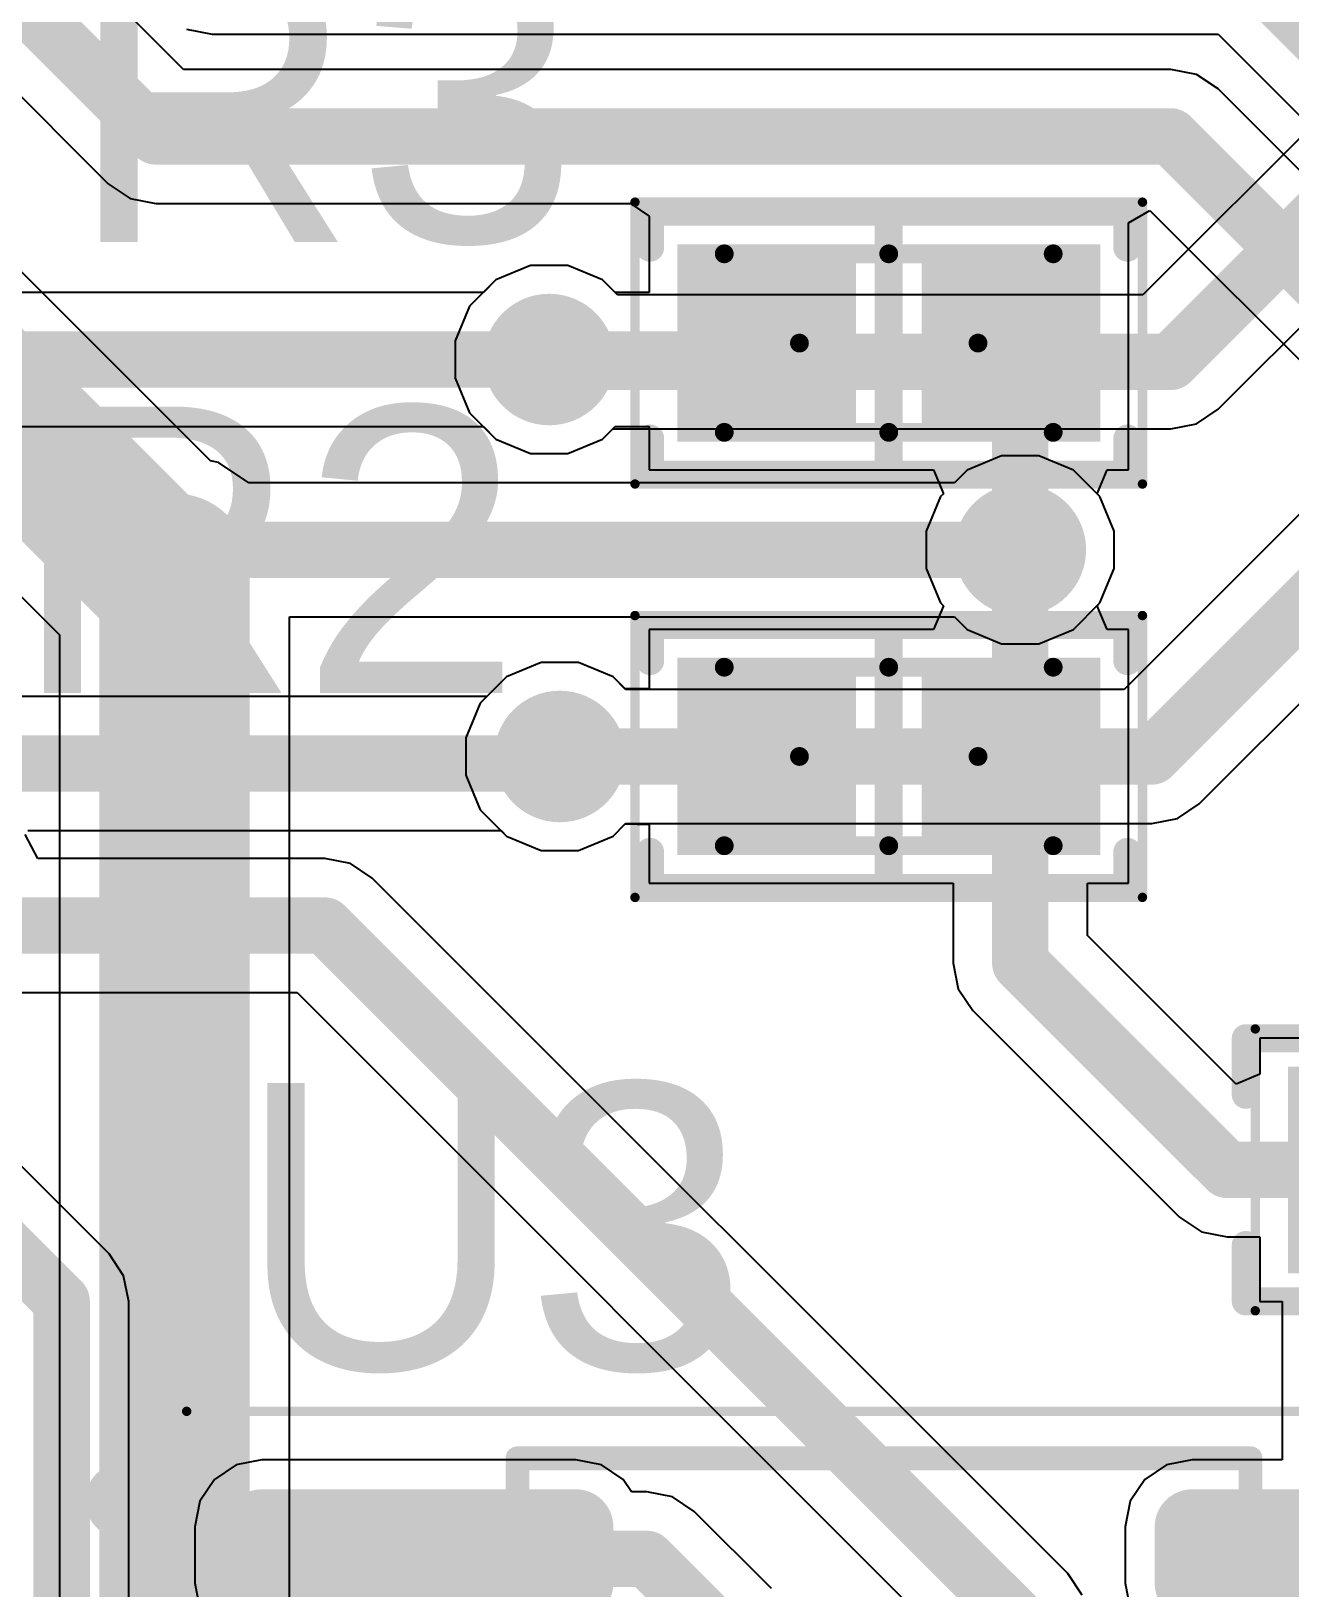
# Model space of a CAD drawing. Header units: millimetres. Extents: x 0.02 to 2.82, y 0.02 to 1.79.
# Drawn here: x 2.094 to 2.3576, y 1.123 to 1.4492 of the extents above; entities that cross this region are included whole.
import ezdxf

# ---------------------------------------------------------------- set-up
doc = ezdxf.new("R2010")
doc.units = ezdxf.units.MM
doc.header["$MEASUREMENT"] = 0
for name, color, linetype in [('BottomLayer', 5, 'Continuous'), ('BottomSolder', 6, 'Continuous'), ('Mechanical13', 56, 'Continuous'), ('Mechanical15', 56, 'Continuous'), ('TopLayer', 1, 'Continuous'), ('TopOverlay', 2, 'Continuous'), ('TopPaste', 8, 'Continuous'), ('TopSolder', 216, 'Continuous'), ('ViaHoleLayer', 16, 'Continuous')]:
    doc.layers.add(name, color=color, linetype=linetype)
doc.styles.add('Arial', font='arial.ttf', dxfattribs={"height": 0.2})

# ---------------------------------------------------------------- blocks, each defined once
blk = doc.blocks.new('SOIC127P600X175_14N_7')
at = {"layer": 'TopLayer'}
h = blk.add_hatch(color=1, dxfattribs=at)
edge = h.paths.add_edge_path()
edge.add_arc((-0.13031495, 0.1559055), 0.0059055, 90, 180)
edge.add_line((-0.13622045, 0.1559055), (-0.13622045, 0.1440945))
edge.add_arc((-0.13031495, 0.1440945), 0.0059055, 180, 270)
edge.add_line((-0.13031495, 0.138189), (-0.06456685, 0.138189))
edge.add_arc((-0.06456685, 0.1440945), 0.0059055, 270, 360)
edge.add_line((-0.05866134999999999, 0.1440945), (-0.05866134999999999, 0.1559055))
edge.add_arc((-0.06456685, 0.1559055), 0.0059055, 0, 90)
edge.add_line((-0.06456685, 0.161811), (-0.13031495, 0.161811))
h = blk.add_hatch(color=1, dxfattribs=at)
edge = h.paths.add_edge_path()
edge.add_arc((0.06456685, 0.1559055), 0.0059055, 90, 180)
edge.add_line((0.05866134999999999, 0.1559055), (0.05866134999999999, 0.1440945))
edge.add_arc((0.06456685, 0.1440945), 0.0059055, 180, 270)
edge.add_line((0.06456685, 0.138189), (0.13031495, 0.138189))
edge.add_arc((0.13031495, 0.1440945), 0.0059055, 270, 360)
edge.add_line((0.13622045, 0.1440945), (0.13622045, 0.1559055))
edge.add_arc((0.13031495, 0.1559055), 0.0059055, 0, 90)
edge.add_line((0.13031495, 0.161811), (0.06456685, 0.161811))
at = {"layer": 'TopPaste'}
h = blk.add_hatch(color=8, dxfattribs=at)
edge = h.paths.add_edge_path()
edge.add_arc((-0.13031495, 0.1559055), 0.0059055, 90, 180)
edge.add_line((-0.13622045, 0.1559055), (-0.13622045, 0.1440945))
edge.add_arc((-0.13031495, 0.1440945), 0.0059055, 180, 270)
edge.add_line((-0.13031495, 0.138189), (-0.06456685, 0.138189))
edge.add_arc((-0.06456685, 0.1440945), 0.0059055, 270, 360)
edge.add_line((-0.05866134999999999, 0.1440945), (-0.05866134999999999, 0.1559055))
edge.add_arc((-0.06456685, 0.1559055), 0.0059055, 0, 90)
edge.add_line((-0.06456685, 0.161811), (-0.13031495, 0.161811))
h = blk.add_hatch(color=8, dxfattribs=at)
edge = h.paths.add_edge_path()
edge.add_arc((0.06456685, 0.1559055), 0.0059055, 90, 180)
edge.add_line((0.05866134999999999, 0.1559055), (0.05866134999999999, 0.1440945))
edge.add_arc((0.06456685, 0.1440945), 0.0059055, 180, 270)
edge.add_line((0.06456685, 0.138189), (0.13031495, 0.138189))
edge.add_arc((0.13031495, 0.1440945), 0.0059055, 270, 360)
edge.add_line((0.13622045, 0.1440945), (0.13622045, 0.1559055))
edge.add_arc((0.13031495, 0.1559055), 0.0059055, 0, 90)
edge.add_line((0.13031495, 0.161811), (0.06456685, 0.161811))
at = {"layer": 'TopSolder'}
h = blk.add_hatch(color=216, dxfattribs=at)
edge = h.paths.add_edge_path()
edge.add_arc((-0.13031495, 0.1559055), 0.007874, 90, 180)
edge.add_line((-0.13818895, 0.1559055), (-0.13818895, 0.1440945))
edge.add_arc((-0.13031495, 0.1440945), 0.007874, 180, 270)
edge.add_line((-0.13031495, 0.1362205), (-0.06456685, 0.1362205))
edge.add_arc((-0.06456685, 0.1440945), 0.007874, 270, 360)
edge.add_line((-0.05669285, 0.1440945), (-0.05669285, 0.1559055))
edge.add_arc((-0.06456685, 0.1559055), 0.007874, 0, 90)
edge.add_line((-0.06456685, 0.1637795), (-0.13031495, 0.1637795))
h = blk.add_hatch(color=216, dxfattribs=at)
edge = h.paths.add_edge_path()
edge.add_arc((0.06456685, 0.1559055), 0.007874, 90, 180)
edge.add_line((0.05669285, 0.1559055), (0.05669285, 0.1440945))
edge.add_arc((0.06456685, 0.1440945), 0.007874, 180, 270)
edge.add_line((0.06456685, 0.1362205), (0.13031495, 0.1362205))
edge.add_arc((0.13031495, 0.1440945), 0.007874, 270, 360)
edge.add_line((0.13818895, 0.1440945), (0.13818895, 0.1559055))
edge.add_arc((0.13031495, 0.1559055), 0.007874, 0, 90)
edge.add_line((0.13031495, 0.1637795), (0.06456685, 0.1637795))
at = {"layer": 'Mechanical13', "const_width": 0.005}
for points in [[(-0.0767717, -0.1702756), (-0.0767717, 0.1702756)], [(-0.0767717, 0.1702756), (0.0767717, 0.1702756)], [(0.0767717, -0.1702756), (0.0767717, 0.1702756)]]:
    blk.add_lwpolyline(points, dxfattribs=at)
at = {"layer": 'Mechanical13'}
for points, const_width in [([(-0.0780217, 0.1702756, 1), (-0.0755217, 0.1702756, 1)], 0.0025), ([(-0.0780217, 0.1702756, 1), (-0.0755217, 0.1702756, 1)], 0.0025), ([(0.0755217, 0.1702756, 1), (0.0780217, 0.1702756, 1)], 0.0025), ([(0.0755217, 0.1702756, 1), (0.0780217, 0.1702756, 1)], 0.0025), ([(-0.1555118, 0.1614173, 1), (-0.1633858, 0.1614173, 1)], 0.007874), ([(-0.1653543, 0.1614173, 1), (-0.1614173, 0.1614173, 1)], 0.003937), ([(-0.1574803, 0.1614173, 1), (-0.1535433, 0.1614173, 1)], 0.003937)]:
    blk.add_lwpolyline(points, format="xyb", close=True, dxfattribs=dict(at, const_width=const_width))
at = {"layer": 'Mechanical15', "const_width": 0.0019685}
for points in [[(-0.146063, -0.1801181), (-0.146063, 0.1801181)], [(-0.146063, 0.1801181), (0.146063, 0.1801181)]]:
    blk.add_lwpolyline(points, dxfattribs=at)
at = {"layer": 'Mechanical15', "const_width": 0.0009842}
blk.add_lwpolyline([(-0.1465551, 0.1801181, 1), (-0.1455709, 0.1801181, 1)], format="xyb", close=True, dxfattribs=at)
blk.add_lwpolyline([(-0.1465551, 0.1801181, 1), (-0.1455709, 0.1801181, 1)], format="xyb", close=True, dxfattribs=at)
at = {"layer": 'TopOverlay', "const_width": 0.005}
blk.add_lwpolyline([(-0.046063, 0.1702756), (0.046063, 0.1702756)], dxfattribs=at)
at = {"layer": 'TopOverlay'}
for points, const_width in [([(-0.047313, 0.1702756, 1), (-0.044813, 0.1702756, 1)], 0.0025), ([(0.044813, 0.1702756, 1), (0.047313, 0.1702756, 1)], 0.0025), ([(-0.1555118, 0.1614173, 1), (-0.1633858, 0.1614173, 1)], 0.007874), ([(-0.1653543, 0.1614173, 1), (-0.1614173, 0.1614173, 1)], 0.003937), ([(-0.1574803, 0.1614173, 1), (-0.1535433, 0.1614173, 1)], 0.003937)]:
    blk.add_lwpolyline(points, format="xyb", close=True, dxfattribs=dict(at, const_width=const_width))
blk = doc.blocks.new('RES_0603_1608_20')
at = {"layer": 'TopLayer'}
for points in [[(-0.0423229, -0.0187008), (-0.0423229, 0.0187008), (-0.008858300000000003, 0.0187008), (-0.008858299999999998, -0.0187008)], [(0.008858200000000004, -0.0187008), (0.008858199999999997, 0.0187008), (0.0423228, 0.0187008), (0.0423228, -0.0187008)]]:
    blk.add_hatch(color=1, dxfattribs=at).paths.add_polyline_path(points)
at = {"layer": 'TopPaste'}
for points in [[(-0.0423229, -0.0187008), (-0.0423229, 0.0187008), (-0.008858300000000003, 0.0187008), (-0.008858299999999998, -0.0187008)], [(0.008858200000000004, -0.0187008), (0.008858199999999997, 0.0187008), (0.0423228, 0.0187008), (0.0423228, -0.0187008)]]:
    blk.add_hatch(color=8, dxfattribs=at).paths.add_polyline_path(points)
at = {"layer": 'TopSolder'}
for points in [[(-0.0442914, -0.0206693), (-0.0442914, 0.0206693), (-0.006889800000000003, 0.0206693), (-0.006889799999999997, -0.0206693)], [(0.006889700000000003, -0.0206693), (0.006889699999999997, 0.0206693), (0.0442913, 0.0206693), (0.0442913, -0.0206693)]]:
    blk.add_hatch(color=216, dxfattribs=at).paths.add_polyline_path(points)
at = {"layer": 'Mechanical13', "const_width": 0.003937}
for points in [[(-0.0344489, -0.0187008), (-0.0344489, 0.0187008)], [(-0.0344489, 0.0187008), (0.0344488, 0.0187008)], [(0.0344488, -0.0187008), (0.0344488, 0.0187008)], [(-0.0344489, -0.0187008), (0.0344488, -0.0187008)]]:
    blk.add_lwpolyline(points, dxfattribs=at)
at = {"layer": 'Mechanical13', "const_width": 0.0019685}
for points in [[(-0.0354331, 0.0187008, 1), (-0.0334647, 0.0187008, 1)], [(-0.0354331, 0.0187008, 1), (-0.0334647, 0.0187008, 1)], [(0.0334646, 0.0187008, 1), (0.035433, 0.0187008, 1)], [(0.0334646, 0.0187008, 1), (0.035433, 0.0187008, 1)], [(-0.0354331, -0.0187008, 1), (-0.0334647, -0.0187008, 1)], [(-0.0354331, -0.0187008, 1), (-0.0334647, -0.0187008, 1)], [(0.0334646, -0.0187008, 1), (0.035433, -0.0187008, 1)], [(0.0334646, -0.0187008, 1), (0.035433, -0.0187008, 1)]]:
    blk.add_lwpolyline(points, format="xyb", close=True, dxfattribs=at)
at = {"layer": 'Mechanical15'}
for points, const_width in [([(-0.0531497, -0.0295275), (-0.0531497, 0.0295276)], 0.0019685), ([(-0.0531497, 0.0295276), (0.0531496, 0.0295276)], 0.0019685), ([(0.0531496, -0.0295275), (0.0531496, 0.0295276)], 0.0019685), ([(0, -0.0187008), (0, 0.0187008)], 0.003937), ([(-0.0187008, 0), (0.0187007, 0)], 0.003937), ([(-0.0531497, -0.0295275), (0.0531496, -0.0295275)], 0.0019685)]:
    blk.add_lwpolyline(points, dxfattribs=dict(at, const_width=const_width))
for points, const_width in [([(-0.0536418, 0.0295276, 1), (-0.0526576, 0.0295276, 1)], 0.0009842), ([(-0.0536418, 0.0295276, 1), (-0.0526576, 0.0295276, 1)], 0.0009842), ([(0.0526575, 0.0295276, 1), (0.0536417, 0.0295276, 1)], 0.0009842), ([(0.0526575, 0.0295276, 1), (0.0536417, 0.0295276, 1)], 0.0009842), ([(-0.0009842, 0.0187008, 1), (0.0009842, 0.0187008, 1)], 0.0019685), ([(-0.019685, 0, 1), (-0.0177166, 0, 1)], 0.0019685), ([(0.0177165, 0, 1), (0.0196849, 0, 1)], 0.0019685), ([(-0.0009842, -0.0187008, 1), (0.0009842, -0.0187008, 1)], 0.0019685), ([(-0.0536418, -0.0295275, 1), (-0.0526576, -0.0295275, 1)], 0.0009842), ([(-0.0536418, -0.0295275, 1), (-0.0526576, -0.0295275, 1)], 0.0009842), ([(0.0526575, -0.0295275, 1), (0.0536417, -0.0295275, 1)], 0.0009842), ([(0.0526575, -0.0295275, 1), (0.0536417, -0.0295275, 1)], 0.0009842)]:
    blk.add_lwpolyline(points, format="xyb", close=True, dxfattribs=dict(at, const_width=const_width))
at = {"layer": 'TopOverlay', "const_width": 0.0059055}
for points in [[(-0.05, 0.02), (-0.05, 0.0275591)], [(-0.05, 0.0275591), (0.05, 0.0275591)], [(0, -0.0275591), (0, 0.0275591)], [(0.05, 0.02), (0.05, 0.0275591)], [(-0.05, -0.0275591), (-0.05, -0.02)], [(0.05, -0.0275591), (0.05, -0.02)], [(-0.05, -0.0275591), (0.05, -0.0275591)]]:
    blk.add_lwpolyline(points, dxfattribs=at)
at = {"layer": 'TopOverlay', "const_width": 0.0029527}
for points in [[(-0.0514764, 0.0275591, 1), (-0.0485236, 0.0275591, 1)], [(-0.0514764, 0.0275591, 1), (-0.0485236, 0.0275591, 1)], [(-0.0014764, 0.0275591, 1), (0.0014764, 0.0275591, 1)], [(0.0485236, 0.0275591, 1), (0.0514764, 0.0275591, 1)], [(0.0485236, 0.0275591, 1), (0.0514764, 0.0275591, 1)], [(-0.0514764, 0.02, 1), (-0.0485236, 0.02, 1)], [(0.0485236, 0.02, 1), (0.0514764, 0.02, 1)], [(-0.0514764, -0.02, 1), (-0.0485236, -0.02, 1)], [(0.0485236, -0.02, 1), (0.0514764, -0.02, 1)], [(-0.0514764, -0.0275591, 1), (-0.0485236, -0.0275591, 1)], [(-0.0514764, -0.0275591, 1), (-0.0485236, -0.0275591, 1)], [(-0.0014764, -0.0275591, 1), (0.0014764, -0.0275591, 1)], [(0.0485236, -0.0275591, 1), (0.0514764, -0.0275591, 1)], [(0.0485236, -0.0275591, 1), (0.0514764, -0.0275591, 1)]]:
    blk.add_lwpolyline(points, format="xyb", close=True, dxfattribs=at)
blk = doc.blocks.new('RES_0603_1608_21')
at = {"layer": 'TopLayer'}
for points in [[(-0.0423229, -0.0187008), (-0.0423229, 0.0187008), (-0.008858300000000003, 0.0187008), (-0.008858299999999998, -0.0187008)], [(0.008858200000000004, -0.0187008), (0.008858199999999997, 0.0187008), (0.0423228, 0.0187008), (0.0423228, -0.0187008)]]:
    blk.add_hatch(color=1, dxfattribs=at).paths.add_polyline_path(points)
at = {"layer": 'TopPaste'}
for points in [[(-0.0423229, -0.0187008), (-0.0423229, 0.0187008), (-0.008858300000000003, 0.0187008), (-0.008858299999999998, -0.0187008)], [(0.008858200000000004, -0.0187008), (0.008858199999999997, 0.0187008), (0.0423228, 0.0187008), (0.0423228, -0.0187008)]]:
    blk.add_hatch(color=8, dxfattribs=at).paths.add_polyline_path(points)
at = {"layer": 'TopSolder'}
for points in [[(-0.0442914, -0.0206693), (-0.0442914, 0.0206693), (-0.006889800000000003, 0.0206693), (-0.006889799999999997, -0.0206693)], [(0.006889700000000003, -0.0206693), (0.006889699999999997, 0.0206693), (0.0442913, 0.0206693), (0.0442913, -0.0206693)]]:
    blk.add_hatch(color=216, dxfattribs=at).paths.add_polyline_path(points)
at = {"layer": 'Mechanical13', "const_width": 0.003937}
for points in [[(-0.0344489, -0.0187008), (-0.0344489, 0.0187008)], [(-0.0344489, 0.0187008), (0.0344488, 0.0187008)], [(0.0344488, -0.0187008), (0.0344488, 0.0187008)], [(-0.0344489, -0.0187008), (0.0344488, -0.0187008)]]:
    blk.add_lwpolyline(points, dxfattribs=at)
at = {"layer": 'Mechanical13', "const_width": 0.0019685}
for points in [[(-0.0354331, 0.0187008, 1), (-0.0334647, 0.0187008, 1)], [(-0.0354331, 0.0187008, 1), (-0.0334647, 0.0187008, 1)], [(0.0334646, 0.0187008, 1), (0.035433, 0.0187008, 1)], [(0.0334646, 0.0187008, 1), (0.035433, 0.0187008, 1)], [(-0.0354331, -0.0187008, 1), (-0.0334647, -0.0187008, 1)], [(-0.0354331, -0.0187008, 1), (-0.0334647, -0.0187008, 1)], [(0.0334646, -0.0187008, 1), (0.035433, -0.0187008, 1)], [(0.0334646, -0.0187008, 1), (0.035433, -0.0187008, 1)]]:
    blk.add_lwpolyline(points, format="xyb", close=True, dxfattribs=at)
at = {"layer": 'Mechanical15'}
for points, const_width in [([(-0.0531497, -0.0295275), (-0.0531497, 0.0295276)], 0.0019685), ([(-0.0531497, 0.0295276), (0.0531496, 0.0295276)], 0.0019685), ([(0.0531496, -0.0295275), (0.0531496, 0.0295276)], 0.0019685), ([(0, -0.0187008), (0, 0.0187008)], 0.003937), ([(-0.0187008, 0), (0.0187007, 0)], 0.003937), ([(-0.0531497, -0.0295275), (0.0531496, -0.0295275)], 0.0019685)]:
    blk.add_lwpolyline(points, dxfattribs=dict(at, const_width=const_width))
for points, const_width in [([(-0.0536418, 0.0295276, 1), (-0.0526576, 0.0295276, 1)], 0.0009842), ([(-0.0536418, 0.0295276, 1), (-0.0526576, 0.0295276, 1)], 0.0009842), ([(0.0526575, 0.0295276, 1), (0.0536417, 0.0295276, 1)], 0.0009842), ([(0.0526575, 0.0295276, 1), (0.0536417, 0.0295276, 1)], 0.0009842), ([(-0.0009842, 0.0187008, 1), (0.0009842, 0.0187008, 1)], 0.0019685), ([(-0.019685, 0, 1), (-0.0177166, 0, 1)], 0.0019685), ([(0.0177165, 0, 1), (0.0196849, 0, 1)], 0.0019685), ([(-0.0009842, -0.0187008, 1), (0.0009842, -0.0187008, 1)], 0.0019685), ([(-0.0536418, -0.0295275, 1), (-0.0526576, -0.0295275, 1)], 0.0009842), ([(-0.0536418, -0.0295275, 1), (-0.0526576, -0.0295275, 1)], 0.0009842), ([(0.0526575, -0.0295275, 1), (0.0536417, -0.0295275, 1)], 0.0009842), ([(0.0526575, -0.0295275, 1), (0.0536417, -0.0295275, 1)], 0.0009842)]:
    blk.add_lwpolyline(points, format="xyb", close=True, dxfattribs=dict(at, const_width=const_width))
at = {"layer": 'TopOverlay', "const_width": 0.0059055}
for points in [[(-0.05, 0.02), (-0.05, 0.0275591)], [(-0.05, 0.0275591), (0.05, 0.0275591)], [(0, -0.0275591), (0, 0.0275591)], [(0.05, 0.02), (0.05, 0.0275591)], [(-0.05, -0.0275591), (-0.05, -0.02)], [(0.05, -0.0275591), (0.05, -0.02)], [(-0.05, -0.0275591), (0.05, -0.0275591)]]:
    blk.add_lwpolyline(points, dxfattribs=at)
at = {"layer": 'TopOverlay', "const_width": 0.0029527}
for points in [[(-0.0514764, 0.0275591, 1), (-0.0485236, 0.0275591, 1)], [(-0.0514764, 0.0275591, 1), (-0.0485236, 0.0275591, 1)], [(-0.0014764, 0.0275591, 1), (0.0014764, 0.0275591, 1)], [(0.0485236, 0.0275591, 1), (0.0514764, 0.0275591, 1)], [(0.0485236, 0.0275591, 1), (0.0514764, 0.0275591, 1)], [(-0.0514764, 0.02, 1), (-0.0485236, 0.02, 1)], [(0.0485236, 0.02, 1), (0.0514764, 0.02, 1)], [(-0.0514764, -0.02, 1), (-0.0485236, -0.02, 1)], [(0.0485236, -0.02, 1), (0.0514764, -0.02, 1)], [(-0.0514764, -0.0275591, 1), (-0.0485236, -0.0275591, 1)], [(-0.0514764, -0.0275591, 1), (-0.0485236, -0.0275591, 1)], [(-0.0014764, -0.0275591, 1), (0.0014764, -0.0275591, 1)], [(0.0485236, -0.0275591, 1), (0.0514764, -0.0275591, 1)], [(0.0485236, -0.0275591, 1), (0.0514764, -0.0275591, 1)]]:
    blk.add_lwpolyline(points, format="xyb", close=True, dxfattribs=at)
blk = doc.blocks.new('CAP_0603_1608_51')
at = {"layer": 'TopLayer'}
for points in [[(-0.04429135, -0.01968505), (-0.04429135, 0.01968505), (-0.008858250000000003, 0.01968505), (-0.008858249999999996, -0.01968505)], [(0.008858250000000003, -0.01968505), (0.008858249999999996, 0.01968505), (0.04429135, 0.01968505), (0.04429135, -0.01968505)]]:
    blk.add_hatch(color=1, dxfattribs=at).paths.add_polyline_path(points)
at = {"layer": 'TopPaste'}
for points in [[(-0.04429135, -0.01968505), (-0.04429135, 0.01968505), (-0.008858250000000003, 0.01968505), (-0.008858249999999996, -0.01968505)], [(0.008858250000000003, -0.01968505), (0.008858249999999996, 0.01968505), (0.04429135, 0.01968505), (0.04429135, -0.01968505)]]:
    blk.add_hatch(color=8, dxfattribs=at).paths.add_polyline_path(points)
at = {"layer": 'TopSolder'}
for points in [[(-0.04625985, -0.02165355), (-0.04625985, 0.02165355), (-0.006889750000000003, 0.02165355), (-0.006889749999999997, -0.02165355)], [(0.006889750000000003, -0.02165355), (0.006889749999999997, 0.02165355), (0.04625985, 0.02165355), (0.04625985, -0.02165355)]]:
    blk.add_hatch(color=216, dxfattribs=at).paths.add_polyline_path(points)
at = {"layer": 'Mechanical13', "const_width": 0.003937}
for points in [[(-0.0344488, 0.0187007), (0.0344488, 0.0187007)], [(-0.0344488, -0.0187008), (-0.0344488, 0.0187007)], [(0.0344488, -0.0187008), (0.0344488, 0.0187007)], [(-0.0344488, -0.0187008), (0.0344488, -0.0187008)]]:
    blk.add_lwpolyline(points, dxfattribs=at)
at = {"layer": 'Mechanical13', "const_width": 0.0019685}
for points in [[(-0.035433, 0.0187007, 1), (-0.0334646, 0.0187007, 1)], [(-0.035433, 0.0187007, 1), (-0.0334646, 0.0187007, 1)], [(0.0334646, 0.0187007, 1), (0.035433, 0.0187007, 1)], [(0.0334646, 0.0187007, 1), (0.035433, 0.0187007, 1)], [(-0.035433, -0.0187008, 1), (-0.0334646, -0.0187008, 1)], [(-0.035433, -0.0187008, 1), (-0.0334646, -0.0187008, 1)], [(0.0334646, -0.0187008, 1), (0.035433, -0.0187008, 1)], [(0.0334646, -0.0187008, 1), (0.035433, -0.0187008, 1)]]:
    blk.add_lwpolyline(points, format="xyb", close=True, dxfattribs=at)
at = {"layer": 'Mechanical15'}
for points, const_width in [([(-0.0531496, 0.0295275), (0.0531496, 0.0295275)], 0.0019685), ([(-0.0531496, -0.0295276), (-0.0531496, 0.0295275)], 0.0019685), ([(0.0531496, -0.0295276), (0.0531496, 0.0295275)], 0.0019685), ([(0, -0.0187008), (0, 0.0187007)], 0.003937), ([(-0.0187008, 0), (0.0187008, 0)], 0.003937), ([(-0.0531496, -0.0295276), (0.0531496, -0.0295276)], 0.0019685)]:
    blk.add_lwpolyline(points, dxfattribs=dict(at, const_width=const_width))
for points, const_width in [([(-0.0536417, 0.0295275, 1), (-0.0526575, 0.0295275, 1)], 0.0009842), ([(-0.0536417, 0.0295275, 1), (-0.0526575, 0.0295275, 1)], 0.0009842), ([(0.0526575, 0.0295275, 1), (0.0536417, 0.0295275, 1)], 0.0009842), ([(0.0526575, 0.0295275, 1), (0.0536417, 0.0295275, 1)], 0.0009842), ([(-0.0009842, 0.0187007, 1), (0.0009842, 0.0187007, 1)], 0.0019685), ([(-0.019685, 0, 1), (-0.0177166, 0, 1)], 0.0019685), ([(0.0177166, 0, 1), (0.019685, 0, 1)], 0.0019685), ([(-0.0009842, -0.0187008, 1), (0.0009842, -0.0187008, 1)], 0.0019685), ([(-0.0536417, -0.0295276, 1), (-0.0526575, -0.0295276, 1)], 0.0009842), ([(-0.0536417, -0.0295276, 1), (-0.0526575, -0.0295276, 1)], 0.0009842), ([(0.0526575, -0.0295276, 1), (0.0536417, -0.0295276, 1)], 0.0009842), ([(0.0526575, -0.0295276, 1), (0.0536417, -0.0295276, 1)], 0.0009842)]:
    blk.add_lwpolyline(points, format="xyb", close=True, dxfattribs=dict(at, const_width=const_width))
at = {"layer": 'TopOverlay', "const_width": 0.0059055}
for points in [[(-0.0551181, 0.015748), (-0.0551181, 0.0275591)], [(-0.0551181, 0.0275591), (0.0551181, 0.0275591)], [(0, -0.0275591), (0, 0.0275591)], [(0.0551181, 0.015748), (0.0551181, 0.0275591)], [(-0.0551181, -0.0275591), (-0.0551181, -0.015748)], [(0.0551181, -0.0275591), (0.0551181, -0.015748)], [(-0.0551181, -0.0275591), (0.0551181, -0.0275591)]]:
    blk.add_lwpolyline(points, dxfattribs=at)
at = {"layer": 'TopOverlay', "const_width": 0.0029527}
for points in [[(-0.0565945, 0.0275591, 1), (-0.0536417, 0.0275591, 1)], [(-0.0565945, 0.0275591, 1), (-0.0536417, 0.0275591, 1)], [(-0.0014764, 0.0275591, 1), (0.0014764, 0.0275591, 1)], [(0.0536417, 0.0275591, 1), (0.0565945, 0.0275591, 1)], [(0.0536417, 0.0275591, 1), (0.0565945, 0.0275591, 1)], [(-0.0565945, 0.015748, 1), (-0.0536417, 0.015748, 1)], [(0.0536417, 0.015748, 1), (0.0565945, 0.015748, 1)], [(-0.0565945, -0.015748, 1), (-0.0536417, -0.015748, 1)], [(0.0536417, -0.015748, 1), (0.0565945, -0.015748, 1)], [(-0.0565945, -0.0275591, 1), (-0.0536417, -0.0275591, 1)], [(-0.0565945, -0.0275591, 1), (-0.0536417, -0.0275591, 1)], [(-0.0014764, -0.0275591, 1), (0.0014764, -0.0275591, 1)], [(0.0536417, -0.0275591, 1), (0.0565945, -0.0275591, 1)], [(0.0536417, -0.0275591, 1), (0.0565945, -0.0275591, 1)]]:
    blk.add_lwpolyline(points, format="xyb", close=True, dxfattribs=at)

msp = doc.modelspace()

# ---------------------------------------------------------------- hatches: boundary and pattern name
at = {"layer": 'BottomLayer'}
h = msp.add_hatch(color=5, dxfattribs=at)
edge = h.paths.add_edge_path()
edge.add_arc((2.2025071, 1.3804135), 0.011811, 0, 360)
h = msp.add_hatch(color=5, dxfattribs=at)
edge = h.paths.add_edge_path()
edge.add_arc((2.3011811, 1.3405512), 0.011811, 0, 360)
h = msp.add_hatch(color=5, dxfattribs=at)
edge = h.paths.add_edge_path()
edge.add_arc((2.2047243, 1.2972441), 0.011811, 0, 360)
at = {"layer": 'BottomSolder'}
h = msp.add_hatch(color=6, dxfattribs=at)
edge = h.paths.add_edge_path()
edge.add_arc((2.2025071, 1.3804135), 0.0137795, 0, 360)
h = msp.add_hatch(color=6, dxfattribs=at)
edge = h.paths.add_edge_path()
edge.add_arc((2.3011811, 1.3405512), 0.0137795, 0, 360)
h = msp.add_hatch(color=6, dxfattribs=at)
edge = h.paths.add_edge_path()
edge.add_arc((2.2047243, 1.2972441), 0.0137795, 0, 360)
at = {"layer": 'TopLayer'}
h = msp.add_hatch(color=1, dxfattribs=at)
edge = h.paths.add_edge_path()
edge.add_arc((2.2025071, 1.3804135), 0.011811, 0, 360)
h = msp.add_hatch(color=1, dxfattribs=at)
edge = h.paths.add_edge_path()
edge.add_arc((2.3011811, 1.3405512), 0.011811, 0, 360)
h = msp.add_hatch(color=1, dxfattribs=at)
edge = h.paths.add_edge_path()
edge.add_arc((2.2047243, 1.2972441), 0.011811, 0, 360)
at = {"layer": 'TopSolder'}
h = msp.add_hatch(color=216, dxfattribs=at)
edge = h.paths.add_edge_path()
edge.add_arc((2.2025071, 1.3804135), 0.0137795, 0, 360)
h = msp.add_hatch(color=216, dxfattribs=at)
edge = h.paths.add_edge_path()
edge.add_arc((2.3011811, 1.3405512), 0.0137795, 0, 360)
h = msp.add_hatch(color=216, dxfattribs=at)
edge = h.paths.add_edge_path()
edge.add_arc((2.2047243, 1.2972441), 0.0137795, 0, 360)
at = {"layer": 'ViaHoleLayer'}
h = msp.add_hatch(color=16, dxfattribs=at)
edge = h.paths.add_edge_path()
edge.add_arc((2.2025071, 1.3804135), 0.0059055, 0, 360)
h = msp.add_hatch(color=16, dxfattribs=at)
edge = h.paths.add_edge_path()
edge.add_arc((2.3011811, 1.3405512), 0.0059055, 0, 360)
h = msp.add_hatch(color=16, dxfattribs=at)
edge = h.paths.add_edge_path()
edge.add_arc((2.2047243, 1.2972441), 0.0059055, 0, 360)

# ---------------------------------------------------------------- linework, layer by layer
at = {"layer": 'BottomLayer'}
for p, q in [((2.4603599, 1.4487329), (2.3229206, 1.3112936)), ((2.3776828, 1.444796), (2.3268576, 1.3939708)), ((2.3386746, 1.2873096), (2.4843439, 1.4329789)), ((2.1315544, 1.3591995), (2.0604296, 1.4303244)), ((2.3426116, 1.3699868), (2.4016668, 1.429042)), ((2.1985915, 1.4000985), (2.1913564, 1.3971017)), ((2.2064227, 1.4000985), (2.1985915, 1.4000985)), ((2.2136578, 1.3971017), (2.2064227, 1.4000985)), ((2.1913564, 1.3971017), (2.1858189, 1.3915642)), ((2.2167887, 1.3939708), (2.2136578, 1.3971017)), ((2.0274253, 1.3952066), (2.0999309, 1.322701)), ((2.3268576, 1.3939708), (2.2167887, 1.3939708)), ((2.1858189, 1.3915642), (2.1828221, 1.3843291)), ((2.1828221, 1.3843291), (2.1828221, 1.3764979)), ((2.1828221, 1.3764979), (2.1858189, 1.3692628)), ((2.3380536, 1.3669413), (2.3426116, 1.3699868)), ((2.1858189, 1.3692628), (2.1913564, 1.3637253)), ((2.3326771, 1.3658718), (2.3380536, 1.3669413)), ((2.1913564, 1.3637253), (2.1985915, 1.3607285)), ((2.2064227, 1.3607285), (2.2136578, 1.3637253)), ((2.2136578, 1.3637253), (2.2158043, 1.3658718)), ((2.2158043, 1.3658718), (2.3326771, 1.3658718)), ((2.1985915, 1.3607285), (2.2064227, 1.3607285)), ((2.2972655, 1.3602362), (2.2900304, 1.3572394)), ((2.3050967, 1.3602362), (2.2972655, 1.3602362)), ((2.3123318, 1.3572394), (2.3050967, 1.3602362)), ((2.1332326, 1.3588657), (2.1315544, 1.3591995)), ((2.1396155, 1.3546007), (2.1332326, 1.3588657)), ((2.2900304, 1.3572394), (2.2873917, 1.3546007)), ((2.3178693, 1.3517019), (2.3123318, 1.3572394)), ((2.2873917, 1.3546007), (2.1396155, 1.3546007)), ((2.3208661, 1.3444668), (2.3178693, 1.3517019)), ((2.3208661, 1.3366356), (2.3208661, 1.3444668)), ((2.3178693, 1.3294005), (2.3208661, 1.3366356)), ((2.3123318, 1.323863), (2.3178693, 1.3294005)), ((2.1481005, 0.7717872), (2.1481005, 1.3265017)), ((2.1481005, 1.3265017), (2.2873917, 1.3265017)), ((2.2873917, 1.3265017), (2.2900304, 1.323863)), ((2.0999309, 1.322701), (2.0999309, 0.761811)), ((2.2900304, 1.323863), (2.2972655, 1.3208662)), ((2.3050967, 1.3208662), (2.3123318, 1.323863)), ((2.2972655, 1.3208662), (2.3050967, 1.3208662)), ((2.2008087, 1.3169291), (2.1935736, 1.3139323)), ((2.2086399, 1.3169291), (2.2008087, 1.3169291)), ((2.215875, 1.3139323), (2.2086399, 1.3169291)), ((2.1935736, 1.3139323), (2.1880361, 1.3083948)), ((2.2185137, 1.3112936), (2.215875, 1.3139323)), ((2.3229206, 1.3112936), (2.2185137, 1.3112936)), ((2.1880361, 1.3083948), (2.1850393, 1.3011597)), ((2.1850393, 1.3011597), (2.1850393, 1.2933285)), ((2.1850393, 1.2933285), (2.1880361, 1.2860934)), ((2.1880361, 1.2860934), (2.1935736, 1.2805559)), ((2.3341166, 1.2842641), (2.3386746, 1.2873096)), ((2.215875, 1.2805559), (2.2185137, 1.2831946)), ((2.2185137, 1.2831946), (2.3287401, 1.2831946)), ((2.3287401, 1.2831946), (2.3341166, 1.2842641)), ((2.1935736, 1.2805559), (2.2008087, 1.2775591)), ((2.2086399, 1.2775591), (2.215875, 1.2805559)), ((2.2008087, 1.2775591), (2.2086399, 1.2775591))]:
    msp.add_line(p, q, dxfattribs=at)
for points, const_width in [([(2.3287401, 1.2972441), (2.4744094, 1.4429134)], 0.011811), ([(2.3326771, 1.3799213), (2.3917323, 1.4389765)], 0.011811), ([(2.0374015, 1.4192914), (2.1200787, 1.3366142)], 0.0314961), ([(2.2025071, 1.3804135), (2.2029993, 1.3799213)], 0.011811), ([(2.2029993, 1.3799213), (2.3326771, 1.3799213)], 0.011811), ([(2.1240157, 0.761811), (2.1240157, 1.3366142)], 0.0314961), ([(2.1190947, 1.3316932), (2.1279527, 1.3405512)], 0.011811), ([(2.1279527, 1.3405512), (2.3011811, 1.3405512)], 0.011811), ([(2.2034459, 1.2972441), (2.3287401, 1.2972441)], 0.011811)]:
    msp.add_lwpolyline(points, dxfattribs=dict(at, const_width=const_width))
for points, const_width in [([(2.1995544, 1.3804135, 1), (2.2054598, 1.3804135, 1)], 0.0059055), ([(2.2000466, 1.3799213, 1), (2.205952, 1.3799213, 1)], 0.0059055), ([(2.2000466, 1.3799213, 1), (2.205952, 1.3799213, 1)], 0.0059055), ([(2.3297244, 1.3799213, 1), (2.3356298, 1.3799213, 1)], 0.0059055), ([(2.3297244, 1.3799213, 1), (2.3356298, 1.3799213, 1)], 0.0059055), ([(2.1122047, 1.3366142, 1), (2.1279527, 1.3366142, 1)], 0.015748), ([(2.1161417, 1.3366142, 1), (2.1318897, 1.3366142, 1)], 0.015748), ([(2.125, 1.3405512, 1), (2.1309054, 1.3405512, 1)], 0.0059055), ([(2.125, 1.3405512, 1), (2.1309054, 1.3405512, 1)], 0.0059055), ([(2.2982284, 1.3405512, 1), (2.3041338, 1.3405512, 1)], 0.0059055), ([(2.116142, 1.3316932, 1), (2.1220474, 1.3316932, 1)], 0.0059055), ([(2.2004932, 1.2972441, 1), (2.2063986, 1.2972441, 1)], 0.0059055), ([(2.3257874, 1.2972441, 1), (2.3316928, 1.2972441, 1)], 0.0059055), ([(2.3257874, 1.2972441, 1), (2.3316928, 1.2972441, 1)], 0.0059055)]:
    msp.add_lwpolyline(points, format="xyb", close=True, dxfattribs=dict(at, const_width=const_width))
at = {"layer": 'TopLayer'}
for p, q in [((2.1258987, 1.4412149), (2.0552106, 1.511903)), ((2.0394566, 1.487919), (2.1101447, 1.4172309)), ((2.1265133, 1.4496184), (2.1318898, 1.4485489)), ((2.1318898, 1.4485489), (2.3426057, 1.4485489)), ((2.3426057, 1.4485489), (2.5391001, 1.2520545)), ((2.3326772, 1.4412149), (2.1258987, 1.4412149)), ((2.3380537, 1.4401454), (2.3326772, 1.4412149)), ((2.3426117, 1.4370999), (2.3380537, 1.4401454)), ((2.523714, 1.2559976), (2.3426117, 1.4370999)), ((2.1101447, 1.4172309), (2.1147027, 1.4141854)), ((2.1147027, 1.4141854), (2.1200792, 1.4131159)), ((2.1200792, 1.4131159), (2.2195363, 1.4131159)), ((2.2195363, 1.4131159), (2.223425, 1.410433)), ((2.223425, 1.410433), (2.2234251, 1.4081158)), ((2.3238188, 1.3572835), (2.3238189, 1.4090837)), ((2.3238189, 1.4090837), (2.3283085, 1.4116651)), ((2.3283085, 1.4116651), (2.49973, 1.2402436)), ((2.2234251, 1.4081158), (2.2234251, 1.394463)), ((2.1985915, 1.4000985), (2.1913564, 1.3971017)), ((2.2064227, 1.4000985), (2.1985915, 1.4000985)), ((2.2136578, 1.3971017), (2.2064227, 1.4000985)), ((2.1913564, 1.3971017), (2.1887177, 1.394463)), ((2.2162965, 1.394463), (2.2136578, 1.3971017)), ((2.1887177, 1.394463), (2.0627606, 1.394463)), ((2.2234251, 1.394463), (2.2162965, 1.394463)), ((2.0685801, 1.366364), (2.1887177, 1.366364)), ((2.1887177, 1.366364), (2.1913564, 1.3637253)), ((2.1913564, 1.3637253), (2.1985915, 1.3607285)), ((2.2064227, 1.3607285), (2.2136578, 1.3637253)), ((2.2136578, 1.3637253), (2.2162965, 1.366364)), ((2.2162965, 1.366364), (2.2234251, 1.366364)), ((2.2234251, 1.366364), (2.2234251, 1.3572835)), ((2.1985915, 1.3607285), (2.2064227, 1.3607285)), ((2.2234251, 1.3572835), (2.2696061, 1.3572835)), ((2.2696061, 1.3572835), (2.2726377, 1.3572834)), ((2.2726377, 1.3572834), (2.2776378, 1.3572835)), ((2.2776378, 1.3572835), (2.2830034, 1.3572835)), ((2.2830034, 1.3572835), (2.2850745, 1.3522835)), ((2.3172877, 1.3522835), (2.3193588, 1.3572835)), ((2.3193588, 1.3572835), (2.3238188, 1.3572835)), ((2.2844929, 1.3517019), (2.2814961, 1.3444668)), ((2.2850745, 1.3522835), (2.2844929, 1.3517019)), ((2.3178693, 1.3517019), (2.3172877, 1.3522835)), ((2.3208661, 1.3444668), (2.3178693, 1.3517019)), ((2.2814961, 1.3444668), (2.2814961, 1.3366356)), ((2.3208661, 1.3366356), (2.3208661, 1.3444668)), ((2.2814961, 1.3366356), (2.2844929, 1.3294005)), ((2.3178693, 1.3294005), (2.3208661, 1.3366356)), ((2.2850745, 1.3288189), (2.2830034, 1.3238189)), ((2.2844929, 1.3294005), (2.2850745, 1.3288189)), ((2.3172877, 1.3288189), (2.3178693, 1.3294005)), ((2.3193588, 1.3238189), (2.3172877, 1.3288189)), ((2.2696061, 1.3238189), (2.2234251, 1.3238189)), ((2.2234251, 1.3238189), (2.2234251, 1.3115076)), ((2.2746062, 1.323819), (2.2696061, 1.3238189)), ((2.2830034, 1.3238189), (2.2746062, 1.323819)), ((2.3238188, 1.3238189), (2.3193588, 1.3238189)), ((2.3238188, 1.2706693), (2.3238188, 1.3238189)), ((2.2008087, 1.3169291), (2.1935736, 1.3139323)), ((2.2086399, 1.3169291), (2.2008087, 1.3169291)), ((2.215875, 1.3139323), (2.2086399, 1.3169291)), ((2.1935736, 1.3139323), (2.1894585, 1.3098172)), ((2.2184251, 1.3113822), (2.215875, 1.3139323)), ((2.2234251, 1.3115076), (2.2184251, 1.3113822)), ((2.1894585, 1.3098172), (2.086132, 1.3098172)), ((2.215875, 1.2805559), (2.2184251, 1.283106)), ((2.2184251, 1.283106), (2.2234251, 1.2829806)), ((2.2234251, 1.2829806), (2.2234251, 1.2706693)), ((2.0953832, 1.2758605), (2.0927106, 1.2808605)), ((2.0932837, 1.2817182), (2.1924113, 1.2817182)), ((2.1924113, 1.2817182), (2.1935736, 1.2805559)), ((2.1935736, 1.2805559), (2.2008087, 1.2775591)), ((2.2086399, 1.2775591), (2.215875, 1.2805559)), ((2.1555118, 1.2758605), (2.0953832, 1.2758605)), ((2.1608883, 1.274791), (2.1555118, 1.2758605)), ((2.2008087, 1.2775591), (2.2086399, 1.2775591)), ((2.1654463, 1.2717455), (2.1608883, 1.274791)), ((2.3111156, 1.1260762), (2.1654463, 1.2717455)), ((2.2234251, 1.2706693), (2.2696061, 1.2706693)), ((2.2696061, 1.2706693), (2.2726377, 1.2706692)), ((2.2726377, 1.2706692), (2.2776378, 1.2706693)), ((2.2776378, 1.2706693), (2.2871316, 1.2706693)), ((2.2871316, 1.2706693), (2.2871316, 1.2539371)), ((2.3152306, 1.2597566), (2.3152306, 1.2706693)), ((2.3152306, 1.2706693), (2.3238188, 1.2706693)), ((2.3308006, 1.2441866), (2.3152306, 1.2597566)), ((2.2871316, 1.2539371), (2.2882011, 1.2485606)), ((2.0601562, 1.2477615), (2.1496923, 1.2477615)), ((2.1496923, 1.2477615), (2.2871316, 1.1103222)), ((2.2882011, 1.2485606), (2.2912466, 1.2440026)), ((2.2912466, 1.2440026), (2.3109314, 1.2243178)), ((2.3308008, 1.2441863), (2.3308006, 1.2441866)), ((2.346378, 1.2286091), (2.3308008, 1.2441863)), ((2.1103282, 1.1930053), (2.0630839, 1.2402496)), ((2.3986221, 1.2381889), (2.351378, 1.2381889)), ((2.351378, 1.2381889), (2.351378, 1.2306802)), ((2.351378, 1.2306802), (2.346378, 1.2286091)), ((2.3109314, 1.2243178), (2.3109316, 1.2243175)), ((2.3109316, 1.2243175), (2.3345537, 1.2006954)), ((2.3345537, 1.2006954), (2.3391117, 1.1976499)), ((2.3391117, 1.1976499), (2.3444882, 1.1965804)), ((2.3444882, 1.1965804), (2.351378, 1.1965804)), ((2.351378, 1.1965804), (2.351378, 1.1830709)), ((2.1133737, 1.1884473), (2.1103282, 1.1930053)), ((2.1144432, 1.1830708), (2.1133737, 1.1884473)), ((2.1144432, 1.0939708), (2.1144432, 1.1830708)), ((2.351378, 1.1830709), (2.3560291, 1.1830709)), ((2.3560291, 1.1830709), (2.3560291, 1.1498763)), ((2.1369463, 1.1488068), (2.1323883, 1.1457613)), ((2.1423228, 1.1498763), (2.1369463, 1.1488068)), ((2.2080708, 1.1498763), (2.1423228, 1.1498763)), ((2.2134473, 1.1488068), (2.2080708, 1.1498763)), ((2.2180053, 1.1457613), (2.2134473, 1.1488068)), ((2.3318281, 1.1488068), (2.3272701, 1.1457613)), ((2.3372046, 1.1498763), (2.3318281, 1.1488068)), ((2.3560291, 1.1498763), (2.3372046, 1.1498763)), ((2.1323883, 1.1457613), (2.1293428, 1.1412033)), ((2.21974, 1.1431651), (2.2180053, 1.1457613)), ((2.3272701, 1.1457613), (2.3242246, 1.1412033)), ((2.2229552, 1.1431651), (2.21974, 1.1431651)), ((2.2283317, 1.1420956), (2.2229552, 1.1431651)), ((2.2328897, 1.1390501), (2.2283317, 1.1420956)), ((2.1293428, 1.1412033), (2.1282733, 1.1358268)), ((2.249054, 1.1228858), (2.2328897, 1.1390501)), ((2.3242246, 1.1412033), (2.3231551, 1.1358268)), ((2.1282733, 1.1358268), (2.1282733, 1.1240158)), ((2.3231551, 1.1358268), (2.3231551, 1.1240158)), ((2.3141611, 1.1215182), (2.3111156, 1.1260762)), ((2.1282733, 1.1240158), (2.1293428, 1.1186393)), ((2.3231551, 1.1240158), (2.3242246, 1.1186393))]:
    msp.add_line(p, q, dxfattribs=at)
at = {"layer": 'TopLayer', "const_width": 0.011811}
for points in [[(2.0452761, 1.5019685), (2.1200792, 1.4271654)], [(2.3484252, 1.4625984), (2.5531496, 1.257874)], [(2.1200792, 1.4271654), (2.3326772, 1.4271654)], [(2.3326772, 1.4271654), (2.5137795, 1.2460631)], [(2.2445866, 1.3804135), (2.2480314, 1.3838583)], [(2.2992125, 1.3838583), (2.3011811, 1.3818897)], [(2.0627606, 1.3804135), (2.2025071, 1.3804135)], [(2.2025071, 1.3804135), (2.2445866, 1.3804135)], [(2.3011811, 1.3405512), (2.3011811, 1.3818897)], [(2.3011811, 1.3129921), (2.3011811, 1.3405512)], [(2.2972441, 1.3090551), (2.3011811, 1.3129921)], [(2.2972441, 1.3090551), (2.3011811, 1.3051181)], [(2.3011811, 1.2539371), (2.3011811, 1.3051181)], [(2.0752952, 1.2957677), (2.2000519, 1.2957677)], [(2.2000519, 1.2957677), (2.2015283, 1.2972441)], [(2.2015283, 1.2972441), (2.2480314, 1.2972441)], [(1.9488188, 1.261811), (2.1555118, 1.261811)], [(2.1555118, 1.261811), (2.3011811, 1.1161417)], [(2.3011811, 1.2539371), (2.3208661, 1.2342521)], [(2.3208661, 1.234252), (2.3208661, 1.2342521)], [(2.3208661, 1.234252), (2.3444882, 1.2106299)], [(2.0531494, 1.2303151), (2.1003937, 1.1830708)], [(2.3444882, 1.2106299), (2.3769685, 1.2106299)], [(2.1003937, 1.0868401), (2.1003937, 1.1830708)], [(2.1751968, 1.1299213), (2.1760025, 1.1291156)], [(2.1760025, 1.1291156), (2.2229552, 1.1291156)], [(2.2229552, 1.1291156), (2.24887, 1.1032008)]]:
    msp.add_lwpolyline(points, dxfattribs=at)
at = {"layer": 'TopLayer', "const_width": 0.0059055}
for points in [[(2.1171265, 1.4271654, 1), (2.1230319, 1.4271654, 1)], [(2.1171265, 1.4271654, 1), (2.1230319, 1.4271654, 1)], [(2.3297245, 1.4271654, 1), (2.3356299, 1.4271654, 1)], [(2.3297245, 1.4271654, 1), (2.3356299, 1.4271654, 1)], [(2.2450787, 1.3838583, 1), (2.2509841, 1.3838583, 1)], [(2.2962598, 1.3838583, 1), (2.3021652, 1.3838583, 1)], [(2.1995544, 1.3804135, 1), (2.2054598, 1.3804135, 1)], [(2.1995544, 1.3804135, 1), (2.2054598, 1.3804135, 1)], [(2.2416339, 1.3804135, 1), (2.2475393, 1.3804135, 1)], [(2.2416339, 1.3804135, 1), (2.2475393, 1.3804135, 1)], [(2.2982284, 1.3818897, 1), (2.3041338, 1.3818897, 1)], [(2.2982284, 1.3818897, 1), (2.3041338, 1.3818897, 1)], [(2.2982284, 1.3405512, 1), (2.3041338, 1.3405512, 1)], [(2.2982284, 1.3405512, 1), (2.3041338, 1.3405512, 1)], [(2.2982284, 1.3129921, 1), (2.3041338, 1.3129921, 1)], [(2.2982284, 1.3129921, 1), (2.3041338, 1.3129921, 1)], [(2.2942914, 1.3090551, 1), (2.3001968, 1.3090551, 1)], [(2.2942914, 1.3090551, 1), (2.3001968, 1.3090551, 1)], [(2.2982284, 1.3051181, 1), (2.3041338, 1.3051181, 1)], [(2.2982284, 1.3051181, 1), (2.3041338, 1.3051181, 1)], [(2.1970992, 1.2957677, 1), (2.2030046, 1.2957677, 1)], [(2.1970992, 1.2957677, 1), (2.2030046, 1.2957677, 1)], [(2.1985756, 1.2972441, 1), (2.204481, 1.2972441, 1)], [(2.1985756, 1.2972441, 1), (2.204481, 1.2972441, 1)], [(2.2450787, 1.2972441, 1), (2.2509841, 1.2972441, 1)], [(2.1525591, 1.261811, 1), (2.1584645, 1.261811, 1)], [(2.1525591, 1.261811, 1), (2.1584645, 1.261811, 1)], [(2.2982284, 1.2539371, 1), (2.3041338, 1.2539371, 1)], [(2.2982284, 1.2539371, 1), (2.3041338, 1.2539371, 1)], [(2.3179134, 1.2342521, 1), (2.3238188, 1.2342521, 1)], [(2.3179134, 1.2342521, 1), (2.3238188, 1.2342521, 1)], [(2.3179134, 1.234252, 1), (2.3238188, 1.234252, 1)], [(2.3179134, 1.234252, 1), (2.3238188, 1.234252, 1)], [(2.3415355, 1.2106299, 1), (2.3474409, 1.2106299, 1)], [(2.3415355, 1.2106299, 1), (2.3474409, 1.2106299, 1)], [(2.097441, 1.1830708, 1), (2.1033464, 1.1830708, 1)], [(2.097441, 1.1830708, 1), (2.1033464, 1.1830708, 1)], [(2.1722441, 1.1299213, 1), (2.1781495, 1.1299213, 1)], [(2.1730498, 1.1291156, 1), (2.1789552, 1.1291156, 1)], [(2.1730498, 1.1291156, 1), (2.1789552, 1.1291156, 1)], [(2.2200025, 1.1291156, 1), (2.2259079, 1.1291156, 1)], [(2.2200025, 1.1291156, 1), (2.2259079, 1.1291156, 1)]]:
    msp.add_lwpolyline(points, format="xyb", close=True, dxfattribs=at)

# ---------------------------------------------------------------- block references
for name, p in [('RES_0603_1608_20', (2.273622, 1.3838583)), ('RES_0603_1608_21', (2.273622, 1.2972441)), ('CAP_0603_1608_51', (2.4035433, 1.2106299)), ('SOIC127P600X175_14N_7', (2.2726377, 0.9799213))]:
    msp.add_blockref(name, p)

# ---------------------------------------------------------------- texts
at = {"layer": 'TopOverlay', "style": 'Arial'}
for s, p in [('R3', (2.101591, 1.4050491)), ('R2', (2.08978, 1.3105609)), ('U3', (2.1370241, 1.1688286))]:
    msp.add_text(s, height=0.06, dxfattribs=at).set_placement(p)

doc.saveas('drawing.dxf')
